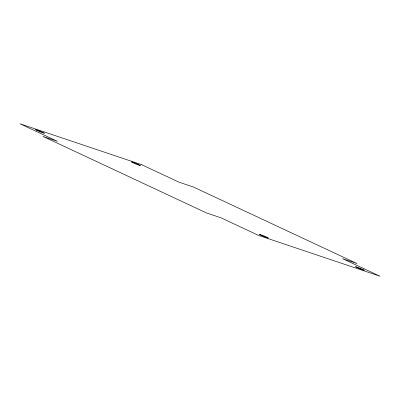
<?xml version="1.0" encoding="UTF-8"?>
<svg xmlns="http://www.w3.org/2000/svg" width="400" height="400" viewBox="0 0 400 400"><rect width="100%" height="100%" fill="white"/><g stroke="black" fill="none" stroke-linecap="round" stroke-linejoin="round"><path stroke-width="0.6" d="M141.565 164.655L20 123.79L57.45 141.315L42.96 136.44L206.495 212.95L220.985 217.82L258.435 235.345L380 276.21L342.55 258.685L357.04 263.56L193.505 187.05L179.015 182.18L141.565 164.655M260.995 235.245A4.785 0.265 22.4 0 0 268.25 238.065A4.785 0.265 22.4 0 0 262.485 235.365A4.785 0.265 22.4 0 0 260.995 235.245M357.045 267.53A4.785 0.265 22.4 0 0 364.3 270.35A4.785 0.265 22.4 0 0 358.535 267.655A4.785 0.265 22.4 0 0 357.045 267.53M37.125 130.51A4.785 0.265 22.4 0 0 44.38 133.325A4.785 0.265 22.4 0 0 38.615 130.63A4.785 0.265 22.4 0 0 37.125 130.51M133.175 162.795A4.785 0.265 22.4 0 0 140.43 165.615A4.785 0.265 22.4 0 0 134.665 162.915A4.785 0.265 22.4 0 0 133.175 162.795"/></g></svg>
